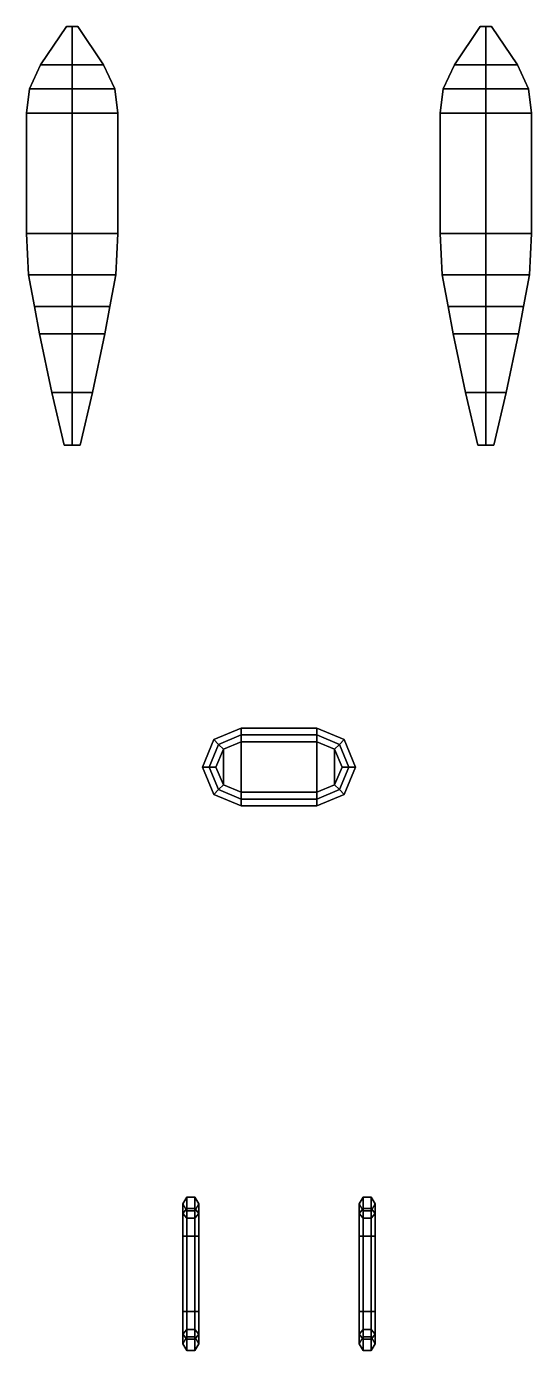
# Model space of a CAD drawing. Extents: x -4.8 to 4.8, y -16.3 to 28.3.
# Drawn here: x -4.81 to 4.81, y -16.28 to 8.93 of the extents above; entities that cross this region are included whole.
import ezdxf

# ---------------------------------------------------------------- set-up
doc = ezdxf.new("R2010")
doc.units = 0
doc.layers.add('BOAT', color=3, linetype='CONTINUOUS')

msp = doc.modelspace()

# ---------------------------------------------------------------- linework, layer by layer
at = {"layer": 'BOAT'}
for points in [[(-4.54, 8.2, 5.3), (-4.05, 8.93, 5.37), (-3.94, 8.93, 5.16), (-3.94, 8.2, 4.15)], [(-3.94, 8.2, 4.15), (-3.94, 8.93, 5.16), (-4.05, 8.93, 5.37), (-4.54, 8.2, 5.3)], [(-3.83, 8.93, 5.37), (-4.05, 8.93, 5.37), (-3.94, 8.93, 5.16)], [(-3.94, 8.93, 5.16), (-3.94, 8.93, 5.16), (-4.05, 8.93, 5.37), (-3.83, 8.93, 5.37)], [(-3.94, 8.2, 4.15), (-3.94, 8.93, 5.16), (-3.83, 8.93, 5.37), (-3.34, 8.2, 5.3)], [(-3.34, 8.2, 5.3), (-3.83, 8.93, 5.37), (-3.94, 8.93, 5.16), (-3.94, 8.2, 4.15)], [(3.94, 8.2, 4.15), (3.94, 8.93, 5.16), (3.83, 8.93, 5.37), (3.34, 8.2, 5.3)], [(3.34, 8.2, 5.3), (3.83, 8.93, 5.37), (3.94, 8.93, 5.16), (3.94, 8.2, 4.15)], [(3.94, 8.93, 5.16), (3.94, 8.93, 5.16), (3.83, 8.93, 5.37), (4.05, 8.93, 5.37)], [(4.05, 8.93, 5.37), (3.83, 8.93, 5.37), (3.94, 8.93, 5.16)], [(4.54, 8.2, 5.3), (4.05, 8.93, 5.37), (3.94, 8.93, 5.16), (3.94, 8.2, 4.15)], [(3.94, 8.2, 4.15), (3.94, 8.93, 5.16), (4.05, 8.93, 5.37), (4.54, 8.2, 5.3)], [(-3.94, 7.74, 4.09), (-3.94, 8.2, 4.15), (-4.54, 8.2, 5.3), (-4.75, 7.74, 5.24)], [(-4.75, 7.74, 5.24), (-4.54, 8.2, 5.3), (-3.94, 8.2, 4.15), (-3.94, 7.74, 4.09)], [(-3.13, 7.74, 5.24), (-3.34, 8.2, 5.3), (-3.94, 8.2, 4.15), (-3.94, 7.74, 4.09)], [(-3.94, 7.74, 4.09), (-3.94, 8.2, 4.15), (-3.34, 8.2, 5.3), (-3.13, 7.74, 5.24)], [(3.13, 7.74, 5.24), (3.34, 8.2, 5.3), (3.94, 8.2, 4.15), (3.94, 7.74, 4.09)], [(3.94, 7.74, 4.09), (3.94, 8.2, 4.15), (3.34, 8.2, 5.3), (3.13, 7.74, 5.24)], [(3.94, 7.74, 4.09), (3.94, 8.2, 4.15), (4.54, 8.2, 5.3), (4.75, 7.74, 5.24)], [(4.75, 7.74, 5.24), (4.54, 8.2, 5.3), (3.94, 8.2, 4.15), (3.94, 7.74, 4.09)], [(-3.94, 7.28, 4.06), (-3.94, 7.74, 4.09), (-4.75, 7.74, 5.24), (-4.81, 7.28, 5.22)], [(-4.81, 7.28, 5.22), (-4.75, 7.74, 5.24), (-3.94, 7.74, 4.09), (-3.94, 7.28, 4.06)], [(-3.07, 7.28, 5.22), (-3.13, 7.74, 5.24), (-3.94, 7.74, 4.09), (-3.94, 7.28, 4.06)], [(-3.94, 7.28, 4.06), (-3.94, 7.74, 4.09), (-3.13, 7.74, 5.24), (-3.07, 7.28, 5.22)], [(3.07, 7.28, 5.22), (3.13, 7.74, 5.24), (3.94, 7.74, 4.09), (3.94, 7.28, 4.06)], [(3.94, 7.28, 4.06), (3.94, 7.74, 4.09), (3.13, 7.74, 5.24), (3.07, 7.28, 5.22)], [(3.94, 7.28, 4.06), (3.94, 7.74, 4.09), (4.75, 7.74, 5.24), (4.81, 7.28, 5.22)], [(4.81, 7.28, 5.22), (4.75, 7.74, 5.24), (3.94, 7.74, 4.09), (3.94, 7.28, 4.06)], [(-4.81, 4.99, 5.14), (-4.81, 7.28, 5.22), (-3.94, 7.28, 4.06), (-3.94, 4.99, 4.13)], [(-3.94, 4.99, 4.13), (-3.94, 7.28, 4.06), (-4.81, 7.28, 5.22), (-4.81, 4.99, 5.14)], [(-3.94, 4.99, 4.13), (-3.94, 7.28, 4.06), (-3.07, 7.28, 5.22), (-3.07, 4.99, 5.14)], [(-3.07, 4.99, 5.14), (-3.07, 7.28, 5.22), (-3.94, 7.28, 4.06), (-3.94, 4.99, 4.13)], [(3.94, 4.99, 4.13), (3.94, 7.28, 4.06), (3.07, 7.28, 5.22), (3.07, 4.99, 5.14)], [(3.07, 4.99, 5.14), (3.07, 7.28, 5.22), (3.94, 7.28, 4.06), (3.94, 4.99, 4.13)], [(4.81, 4.99, 5.14), (4.81, 7.28, 5.22), (3.94, 7.28, 4.06), (3.94, 4.99, 4.13)], [(3.94, 4.99, 4.13), (3.94, 7.28, 4.06), (4.81, 7.28, 5.22), (4.81, 4.99, 5.14)], [(-4.77, 4.2, 5.15), (-4.81, 4.99, 5.14), (-3.94, 4.99, 4.13), (-3.94, 4.2, 4.15)], [(-3.94, 4.2, 4.15), (-3.94, 4.99, 4.13), (-4.81, 4.99, 5.14), (-4.77, 4.2, 5.15)], [(-3.94, 4.2, 4.15), (-3.94, 4.99, 4.13), (-3.07, 4.99, 5.14), (-3.11, 4.2, 5.15)], [(-3.11, 4.2, 5.15), (-3.07, 4.99, 5.14), (-3.94, 4.99, 4.13), (-3.94, 4.2, 4.15)], [(3.94, 4.2, 4.15), (3.94, 4.99, 4.13), (3.07, 4.99, 5.14), (3.11, 4.2, 5.15)], [(3.11, 4.2, 5.15), (3.07, 4.99, 5.14), (3.94, 4.99, 4.13), (3.94, 4.2, 4.15)], [(4.77, 4.2, 5.15), (4.81, 4.99, 5.14), (3.94, 4.99, 4.13), (3.94, 4.2, 4.15)], [(3.94, 4.2, 4.15), (3.94, 4.99, 4.13), (4.81, 4.99, 5.14), (4.77, 4.2, 5.15)], [(-4.66, 3.6, 5.18), (-4.77, 4.2, 5.15), (-3.94, 4.2, 4.15), (-3.94, 3.6, 4.16)], [(-3.94, 3.6, 4.16), (-3.94, 4.2, 4.15), (-4.77, 4.2, 5.15), (-4.66, 3.6, 5.18)], [(-3.94, 3.6, 4.16), (-3.94, 4.2, 4.15), (-3.11, 4.2, 5.15), (-3.22, 3.6, 5.18)], [(-3.22, 3.6, 5.18), (-3.11, 4.2, 5.15), (-3.94, 4.2, 4.15), (-3.94, 3.6, 4.16)], [(3.94, 3.6, 4.16), (3.94, 4.2, 4.15), (3.11, 4.2, 5.15), (3.22, 3.6, 5.18)], [(3.22, 3.6, 5.18), (3.11, 4.2, 5.15), (3.94, 4.2, 4.15), (3.94, 3.6, 4.16)], [(4.66, 3.6, 5.18), (4.77, 4.2, 5.15), (3.94, 4.2, 4.15), (3.94, 3.6, 4.16)], [(3.94, 3.6, 4.16), (3.94, 4.2, 4.15), (4.77, 4.2, 5.15), (4.66, 3.6, 5.18)], [(-4.56, 3.08, 5.21), (-4.66, 3.6, 5.18), (-3.94, 3.6, 4.16), (-3.94, 3.08, 4.31)], [(-3.94, 3.08, 4.31), (-3.94, 3.6, 4.16), (-4.66, 3.6, 5.18), (-4.56, 3.08, 5.21)], [(-3.94, 3.08, 4.31), (-3.94, 3.6, 4.16), (-3.22, 3.6, 5.18), (-3.32, 3.08, 5.21)], [(-3.32, 3.08, 5.21), (-3.22, 3.6, 5.18), (-3.94, 3.6, 4.16), (-3.94, 3.08, 4.31)], [(3.94, 3.08, 4.31), (3.94, 3.6, 4.16), (3.22, 3.6, 5.18), (3.32, 3.08, 5.21)], [(3.32, 3.08, 5.21), (3.22, 3.6, 5.18), (3.94, 3.6, 4.16), (3.94, 3.08, 4.31)], [(4.56, 3.08, 5.21), (4.66, 3.6, 5.18), (3.94, 3.6, 4.16), (3.94, 3.08, 4.31)], [(3.94, 3.08, 4.31), (3.94, 3.6, 4.16), (4.66, 3.6, 5.18), (4.56, 3.08, 5.21)], [(-3.94, 1.96, 4.59), (-3.94, 3.08, 4.31), (-4.56, 3.08, 5.21), (-4.33, 1.96, 5.28)], [(-4.33, 1.96, 5.28), (-4.56, 3.08, 5.21), (-3.94, 3.08, 4.31), (-3.94, 1.96, 4.59)], [(-3.55, 1.96, 5.28), (-3.32, 3.08, 5.21), (-3.94, 3.08, 4.31), (-3.94, 1.96, 4.59)], [(-3.94, 1.96, 4.59), (-3.94, 3.08, 4.31), (-3.32, 3.08, 5.21), (-3.55, 1.96, 5.28)], [(3.55, 1.96, 5.28), (3.32, 3.08, 5.21), (3.94, 3.08, 4.31), (3.94, 1.96, 4.59)], [(3.94, 1.96, 4.59), (3.94, 3.08, 4.31), (3.32, 3.08, 5.21), (3.55, 1.96, 5.28)], [(3.94, 1.96, 4.59), (3.94, 3.08, 4.31), (4.56, 3.08, 5.21), (4.33, 1.96, 5.28)], [(4.33, 1.96, 5.28), (4.56, 3.08, 5.21), (3.94, 3.08, 4.31), (3.94, 1.96, 4.59)], [(-3.94, 0.96, 4.94), (-3.94, 1.96, 4.59), (-4.33, 1.96, 5.28), (-4.09, 0.96, 5.3)], [(-4.09, 0.96, 5.3), (-4.33, 1.96, 5.28), (-3.94, 1.96, 4.59), (-3.94, 0.96, 4.94)], [(-3.79, 0.96, 5.3), (-3.55, 1.96, 5.28), (-3.94, 1.96, 4.59), (-3.94, 0.96, 4.94)], [(-3.94, 0.96, 4.94), (-3.94, 1.96, 4.59), (-3.55, 1.96, 5.28), (-3.79, 0.96, 5.3)], [(3.79, 0.96, 5.3), (3.55, 1.96, 5.28), (3.94, 1.96, 4.59), (3.94, 0.96, 4.94)], [(3.94, 0.96, 4.94), (3.94, 1.96, 4.59), (3.55, 1.96, 5.28), (3.79, 0.96, 5.3)], [(3.94, 0.96, 4.94), (3.94, 1.96, 4.59), (4.33, 1.96, 5.28), (4.09, 0.96, 5.3)], [(4.09, 0.96, 5.3), (4.33, 1.96, 5.28), (3.94, 1.96, 4.59), (3.94, 0.96, 4.94)], [(-3.79, 0.96, 5.3), (-4.09, 0.96, 5.3), (-3.94, 0.96, 4.94)], [(-3.94, 0.96, 4.94), (-3.94, 0.96, 4.94), (-4.09, 0.96, 5.3), (-3.79, 0.96, 5.3)], [(3.94, 0.96, 4.94), (3.94, 0.96, 4.94), (3.79, 0.96, 5.3), (4.09, 0.96, 5.3)], [(4.09, 0.96, 5.3), (3.79, 0.96, 5.3), (3.94, 0.96, 4.94)], [(-0.72, -4.56, 5.76), (-0.72, -4.43, 5.685), (-1.243, -4.647, 5.685), (-1.151, -4.739, 5.76)], [(-0.72, -4.43, 5.535), (-0.72, -4.56, 5.46), (-1.151, -4.739, 5.46), (-1.243, -4.647, 5.535)], [(-0.72, -4.43, 5.685), (-0.72, -4.43, 5.535), (-1.243, -4.647, 5.535), (-1.243, -4.647, 5.685)], [(-0.72, -4.56, 5.46), (-0.72, -4.43, 5.535), (0.72, -4.43, 5.535), (0.72, -4.56, 5.46)], [(-0.72, -4.43, 5.685), (-0.72, -4.56, 5.76), (0.72, -4.56, 5.76), (0.72, -4.43, 5.685)], [(-0.72, -4.43, 5.535), (-0.72, -4.43, 5.685), (0.72, -4.43, 5.685), (0.72, -4.43, 5.535)], [(1.243, -4.647, 5.535), (1.151, -4.739, 5.46), (0.72, -4.56, 5.46), (0.72, -4.43, 5.535)], [(1.151, -4.739, 5.76), (1.243, -4.647, 5.685), (0.72, -4.43, 5.685), (0.72, -4.56, 5.76)], [(1.243, -4.647, 5.685), (1.243, -4.647, 5.535), (0.72, -4.43, 5.535), (0.72, -4.43, 5.685)], [(-1.151, -4.739, 5.76), (-1.243, -4.647, 5.685), (-1.46, -5.17, 5.685), (-1.33, -5.17, 5.76)], [(-1.243, -4.647, 5.685), (-1.243, -4.647, 5.535), (-1.46, -5.17, 5.535), (-1.46, -5.17, 5.685)], [(-1.243, -4.647, 5.535), (-1.151, -4.739, 5.46), (-1.33, -5.17, 5.46), (-1.46, -5.17, 5.535)], [(-1.059, -4.831, 5.685), (-1.151, -4.739, 5.76), (-1.33, -5.17, 5.76), (-1.2, -5.17, 5.685)], [(-1.151, -4.739, 5.46), (-1.059, -4.831, 5.535), (-1.2, -5.17, 5.535), (-1.33, -5.17, 5.46)], [(-0.72, -4.69, 5.685), (-0.72, -4.56, 5.76), (-1.151, -4.739, 5.76), (-1.059, -4.831, 5.685)], [(-0.72, -4.56, 5.46), (-0.72, -4.69, 5.535), (-1.059, -4.831, 5.535), (-1.151, -4.739, 5.46)], [(-1.059, -4.831, 5.535), (-0.72, -4.69, 5.535), (-0.72, -5.65, 5.535), (-1.059, -5.509, 5.535)], [(-1.059, -5.509, 5.535), (-0.72, -5.65, 5.535), (-0.72, -4.69, 5.535), (-1.059, -4.831, 5.535)], [(-0.72, -4.69, 5.535), (-0.72, -4.69, 5.685), (-1.059, -4.831, 5.685), (-1.059, -4.831, 5.535)], [(-0.72, -4.69, 5.535), (-0.72, -4.56, 5.46), (0.72, -4.56, 5.46), (0.72, -4.69, 5.535)], [(-0.72, -4.56, 5.76), (-0.72, -4.69, 5.685), (0.72, -4.69, 5.685), (0.72, -4.56, 5.76)], [(-0.72, -5.65, 5.535), (0.72, -5.65, 5.535), (0.72, -4.69, 5.535), (-0.72, -4.69, 5.535)], [(-0.72, -4.69, 5.535), (0.72, -4.69, 5.535), (0.72, -5.65, 5.535), (-0.72, -5.65, 5.535)], [(-0.72, -4.69, 5.685), (-0.72, -4.69, 5.535), (0.72, -4.69, 5.535), (0.72, -4.69, 5.685)], [(1.151, -4.739, 5.46), (1.059, -4.831, 5.535), (0.72, -4.69, 5.535), (0.72, -4.56, 5.46)], [(1.059, -4.831, 5.685), (1.151, -4.739, 5.76), (0.72, -4.56, 5.76), (0.72, -4.69, 5.685)], [(1.059, -5.509, 5.535), (0.72, -5.65, 5.535), (0.72, -4.69, 5.535), (1.059, -4.831, 5.535)], [(1.059, -4.831, 5.535), (0.72, -4.69, 5.535), (0.72, -5.65, 5.535), (1.059, -5.509, 5.535)], [(1.059, -4.831, 5.535), (1.059, -4.831, 5.685), (0.72, -4.69, 5.685), (0.72, -4.69, 5.535)], [(1.33, -5.17, 5.46), (1.2, -5.17, 5.535), (1.059, -4.831, 5.535), (1.151, -4.739, 5.46)], [(1.2, -5.17, 5.685), (1.33, -5.17, 5.76), (1.151, -4.739, 5.76), (1.059, -4.831, 5.685)], [(1.46, -5.17, 5.535), (1.33, -5.17, 5.46), (1.151, -4.739, 5.46), (1.243, -4.647, 5.535)], [(1.33, -5.17, 5.76), (1.46, -5.17, 5.685), (1.243, -4.647, 5.685), (1.151, -4.739, 5.76)], [(1.46, -5.17, 5.685), (1.46, -5.17, 5.535), (1.243, -4.647, 5.535), (1.243, -4.647, 5.685)], [(-1.2, -5.17, 5.535), (-1.059, -5.509, 5.535), (-1.059, -4.831, 5.535), (-1.2, -5.17, 5.535)], [(-1.2, -5.17, 5.535), (-1.059, -4.831, 5.535), (-1.059, -5.509, 5.535), (-1.2, -5.17, 5.535)], [(-1.059, -4.831, 5.535), (-1.059, -4.831, 5.685), (-1.2, -5.17, 5.685), (-1.2, -5.17, 5.535)], [(1.2, -5.17, 5.535), (1.059, -5.509, 5.535), (1.059, -4.831, 5.535), (1.2, -5.17, 5.535)], [(1.2, -5.17, 5.535), (1.059, -4.831, 5.535), (1.059, -5.509, 5.535), (1.2, -5.17, 5.535)], [(1.2, -5.17, 5.535), (1.2, -5.17, 5.685), (1.059, -4.831, 5.685), (1.059, -4.831, 5.535)], [(-1.33, -5.17, 5.76), (-1.46, -5.17, 5.685), (-1.243, -5.693, 5.685), (-1.151, -5.601, 5.76)], [(-1.46, -5.17, 5.685), (-1.46, -5.17, 5.535), (-1.243, -5.693, 5.535), (-1.243, -5.693, 5.685)], [(-1.46, -5.17, 5.535), (-1.33, -5.17, 5.46), (-1.151, -5.601, 5.46), (-1.243, -5.693, 5.535)], [(-1.2, -5.17, 5.685), (-1.33, -5.17, 5.76), (-1.151, -5.601, 5.76), (-1.059, -5.509, 5.685)], [(-1.33, -5.17, 5.46), (-1.2, -5.17, 5.535), (-1.059, -5.509, 5.535), (-1.151, -5.601, 5.46)], [(-1.2, -5.17, 5.535), (-1.2, -5.17, 5.685), (-1.059, -5.509, 5.685), (-1.059, -5.509, 5.535)], [(1.151, -5.601, 5.46), (1.059, -5.509, 5.535), (1.2, -5.17, 5.535), (1.33, -5.17, 5.46)], [(1.059, -5.509, 5.535), (1.059, -5.509, 5.685), (1.2, -5.17, 5.685), (1.2, -5.17, 5.535)], [(1.059, -5.509, 5.685), (1.151, -5.601, 5.76), (1.33, -5.17, 5.76), (1.2, -5.17, 5.685)], [(1.243, -5.693, 5.535), (1.151, -5.601, 5.46), (1.33, -5.17, 5.46), (1.46, -5.17, 5.535)], [(1.151, -5.601, 5.76), (1.243, -5.693, 5.685), (1.46, -5.17, 5.685), (1.33, -5.17, 5.76)], [(1.243, -5.693, 5.685), (1.243, -5.693, 5.535), (1.46, -5.17, 5.535), (1.46, -5.17, 5.685)], [(-1.059, -5.509, 5.685), (-1.151, -5.601, 5.76), (-0.72, -5.78, 5.76), (-0.72, -5.65, 5.685)], [(-1.151, -5.601, 5.46), (-1.059, -5.509, 5.535), (-0.72, -5.65, 5.535), (-0.72, -5.78, 5.46)], [(-1.059, -5.509, 5.535), (-1.059, -5.509, 5.685), (-0.72, -5.65, 5.685), (-0.72, -5.65, 5.535)], [(0.72, -5.78, 5.46), (0.72, -5.65, 5.535), (1.059, -5.509, 5.535), (1.151, -5.601, 5.46)], [(0.72, -5.65, 5.535), (0.72, -5.65, 5.685), (1.059, -5.509, 5.685), (1.059, -5.509, 5.535)], [(0.72, -5.65, 5.685), (0.72, -5.78, 5.76), (1.151, -5.601, 5.76), (1.059, -5.509, 5.685)], [(-1.151, -5.601, 5.76), (-1.243, -5.693, 5.685), (-0.72, -5.91, 5.685), (-0.72, -5.78, 5.76)], [(-1.243, -5.693, 5.535), (-1.151, -5.601, 5.46), (-0.72, -5.78, 5.46), (-0.72, -5.91, 5.535)], [(-1.243, -5.693, 5.685), (-1.243, -5.693, 5.535), (-0.72, -5.91, 5.535), (-0.72, -5.91, 5.685)], [(-0.72, -5.65, 5.685), (-0.72, -5.78, 5.76), (0.72, -5.78, 5.76), (0.72, -5.65, 5.685)], [(-0.72, -5.65, 5.535), (-0.72, -5.65, 5.685), (0.72, -5.65, 5.685), (0.72, -5.65, 5.535)], [(-0.72, -5.78, 5.46), (-0.72, -5.65, 5.535), (0.72, -5.65, 5.535), (0.72, -5.78, 5.46)], [(-0.72, -5.78, 5.76), (-0.72, -5.91, 5.685), (0.72, -5.91, 5.685), (0.72, -5.78, 5.76)], [(-0.72, -5.91, 5.535), (-0.72, -5.78, 5.46), (0.72, -5.78, 5.46), (0.72, -5.91, 5.535)], [(0.72, -5.91, 5.535), (0.72, -5.78, 5.46), (1.151, -5.601, 5.46), (1.243, -5.693, 5.535)], [(0.72, -5.78, 5.76), (0.72, -5.91, 5.685), (1.243, -5.693, 5.685), (1.151, -5.601, 5.76)], [(0.72, -5.91, 5.685), (0.72, -5.91, 5.535), (1.243, -5.693, 5.535), (1.243, -5.693, 5.685)], [(-0.72, -5.91, 5.685), (-0.72, -5.91, 5.535), (0.72, -5.91, 5.535), (0.72, -5.91, 5.685)], [(-1.83, -13.669, 4.781), (-1.755, -13.577, 4.873), (-1.755, -13.36, 4.35), (-1.83, -13.49, 4.35)], [(-1.83, -13.49, 4.35), (-1.755, -13.36, 4.35), (-1.755, -13.577, 3.827), (-1.83, -13.669, 3.919)], [(-1.755, -13.577, 4.873), (-1.605, -13.577, 4.873), (-1.605, -13.36, 4.35), (-1.755, -13.36, 4.35)], [(-1.755, -13.36, 4.35), (-1.605, -13.36, 4.35), (-1.605, -13.577, 3.827), (-1.755, -13.577, 3.827)], [(-1.605, -13.577, 4.873), (-1.53, -13.669, 4.781), (-1.53, -13.49, 4.35), (-1.605, -13.36, 4.35)], [(-1.605, -13.36, 4.35), (-1.53, -13.49, 4.35), (-1.53, -13.669, 3.919), (-1.605, -13.577, 3.827)], [(1.605, -13.577, 3.827), (1.53, -13.669, 3.919), (1.53, -13.49, 4.35), (1.605, -13.36, 4.35)], [(1.605, -13.36, 4.35), (1.53, -13.49, 4.35), (1.53, -13.669, 4.781), (1.605, -13.577, 4.873)], [(1.755, -13.577, 3.827), (1.605, -13.577, 3.827), (1.605, -13.36, 4.35), (1.755, -13.36, 4.35)], [(1.755, -13.36, 4.35), (1.605, -13.36, 4.35), (1.605, -13.577, 4.873), (1.755, -13.577, 4.873)], [(1.83, -13.669, 3.919), (1.755, -13.577, 3.827), (1.755, -13.36, 4.35), (1.83, -13.49, 4.35)], [(1.83, -13.49, 4.35), (1.755, -13.36, 4.35), (1.755, -13.577, 4.873), (1.83, -13.669, 4.781)], [(-1.755, -13.761, 4.689), (-1.83, -13.669, 4.781), (-1.83, -13.49, 4.35), (-1.755, -13.62, 4.35)], [(-1.755, -13.62, 4.35), (-1.83, -13.49, 4.35), (-1.83, -13.669, 3.919), (-1.755, -13.761, 4.011)], [(-1.83, -13.669, 3.919), (-1.755, -13.577, 3.827), (-1.755, -14.1, 3.61), (-1.83, -14.1, 3.74)], [(-1.83, -14.1, 4.96), (-1.755, -14.1, 5.09), (-1.755, -13.577, 4.873), (-1.83, -13.669, 4.781)], [(-1.755, -13.577, 3.827), (-1.605, -13.577, 3.827), (-1.605, -14.1, 3.61), (-1.755, -14.1, 3.61)], [(-1.755, -14.1, 5.09), (-1.605, -14.1, 5.09), (-1.605, -13.577, 4.873), (-1.755, -13.577, 4.873)], [(-1.53, -13.669, 4.781), (-1.605, -13.761, 4.689), (-1.605, -13.62, 4.35), (-1.53, -13.49, 4.35)], [(-1.53, -13.49, 4.35), (-1.605, -13.62, 4.35), (-1.605, -13.761, 4.011), (-1.53, -13.669, 3.919)], [(-1.605, -13.577, 3.827), (-1.53, -13.669, 3.919), (-1.53, -14.1, 3.74), (-1.605, -14.1, 3.61)], [(-1.605, -14.1, 5.09), (-1.53, -14.1, 4.96), (-1.53, -13.669, 4.781), (-1.605, -13.577, 4.873)], [(1.53, -13.669, 3.919), (1.605, -13.761, 4.011), (1.605, -13.62, 4.35), (1.53, -13.49, 4.35)], [(1.53, -13.49, 4.35), (1.605, -13.62, 4.35), (1.605, -13.761, 4.689), (1.53, -13.669, 4.781)], [(1.605, -13.577, 4.873), (1.53, -13.669, 4.781), (1.53, -14.1, 4.96), (1.605, -14.1, 5.09)], [(1.605, -14.1, 3.61), (1.53, -14.1, 3.74), (1.53, -13.669, 3.919), (1.605, -13.577, 3.827)], [(1.755, -13.577, 4.873), (1.605, -13.577, 4.873), (1.605, -14.1, 5.09), (1.755, -14.1, 5.09)], [(1.755, -14.1, 3.61), (1.605, -14.1, 3.61), (1.605, -13.577, 3.827), (1.755, -13.577, 3.827)], [(1.755, -13.761, 4.011), (1.83, -13.669, 3.919), (1.83, -13.49, 4.35), (1.755, -13.62, 4.35)], [(1.755, -13.62, 4.35), (1.83, -13.49, 4.35), (1.83, -13.669, 4.781), (1.755, -13.761, 4.689)], [(1.83, -13.669, 4.781), (1.755, -13.577, 4.873), (1.755, -14.1, 5.09), (1.83, -14.1, 4.96)], [(1.83, -14.1, 3.74), (1.755, -14.1, 3.61), (1.755, -13.577, 3.827), (1.83, -13.669, 3.919)], [(-1.755, -13.761, 4.011), (-1.83, -13.669, 3.919), (-1.83, -14.1, 3.74), (-1.755, -14.1, 3.87)], [(-1.755, -14.1, 4.83), (-1.83, -14.1, 4.96), (-1.83, -13.669, 4.781), (-1.755, -13.761, 4.689)], [(-1.605, -13.761, 4.689), (-1.755, -13.761, 4.689), (-1.755, -13.62, 4.35), (-1.605, -13.62, 4.35)], [(-1.605, -13.62, 4.35), (-1.755, -13.62, 4.35), (-1.755, -13.761, 4.011), (-1.605, -13.761, 4.011)], [(-1.605, -13.761, 4.011), (-1.755, -13.761, 4.011), (-1.755, -14.1, 3.87), (-1.605, -14.1, 3.87)], [(-1.605, -14.1, 4.83), (-1.755, -14.1, 4.83), (-1.755, -13.761, 4.689), (-1.605, -13.761, 4.689)], [(-1.605, -13.62, 4.35), (-1.605, -13.761, 4.011), (-1.605, -13.761, 4.689), (-1.605, -13.62, 4.35)], [(-1.605, -13.62, 4.35), (-1.605, -13.761, 4.689), (-1.605, -13.761, 4.011), (-1.605, -13.62, 4.35)], [(-1.53, -13.669, 3.919), (-1.605, -13.761, 4.011), (-1.605, -14.1, 3.87), (-1.53, -14.1, 3.74)], [(-1.53, -14.1, 4.96), (-1.605, -14.1, 4.83), (-1.605, -13.761, 4.689), (-1.53, -13.669, 4.781)], [(-1.605, -13.761, 4.011), (-1.605, -14.1, 3.87), (-1.605, -14.1, 4.83), (-1.605, -13.761, 4.689)], [(-1.605, -13.761, 4.689), (-1.605, -14.1, 4.83), (-1.605, -14.1, 3.87), (-1.605, -13.761, 4.011)], [(1.53, -13.669, 4.781), (1.605, -13.761, 4.689), (1.605, -14.1, 4.83), (1.53, -14.1, 4.96)], [(1.53, -14.1, 3.74), (1.605, -14.1, 3.87), (1.605, -13.761, 4.011), (1.53, -13.669, 3.919)], [(1.605, -13.761, 4.011), (1.755, -13.761, 4.011), (1.755, -13.62, 4.35), (1.605, -13.62, 4.35)], [(1.605, -13.62, 4.35), (1.605, -13.761, 4.011), (1.605, -13.761, 4.689), (1.605, -13.62, 4.35)], [(1.605, -13.62, 4.35), (1.605, -13.761, 4.689), (1.605, -13.761, 4.011), (1.605, -13.62, 4.35)], [(1.605, -13.62, 4.35), (1.755, -13.62, 4.35), (1.755, -13.761, 4.689), (1.605, -13.761, 4.689)], [(1.605, -13.761, 4.689), (1.755, -13.761, 4.689), (1.755, -14.1, 4.83), (1.605, -14.1, 4.83)], [(1.605, -14.1, 3.87), (1.755, -14.1, 3.87), (1.755, -13.761, 4.011), (1.605, -13.761, 4.011)], [(1.605, -13.761, 4.689), (1.605, -14.1, 4.83), (1.605, -14.1, 3.87), (1.605, -13.761, 4.011)], [(1.605, -13.761, 4.011), (1.605, -14.1, 3.87), (1.605, -14.1, 4.83), (1.605, -13.761, 4.689)], [(1.755, -13.761, 4.689), (1.83, -13.669, 4.781), (1.83, -14.1, 4.96), (1.755, -14.1, 4.83)], [(1.755, -14.1, 3.87), (1.83, -14.1, 3.74), (1.83, -13.669, 3.919), (1.755, -13.761, 4.011)], [(-1.83, -15.54, 4.96), (-1.755, -15.54, 5.09), (-1.755, -14.1, 5.09), (-1.83, -14.1, 4.96)], [(-1.83, -15.54, 3.74), (-1.755, -15.54, 3.87), (-1.755, -14.1, 3.87), (-1.83, -14.1, 3.74)], [(-1.755, -15.54, 3.61), (-1.83, -15.54, 3.74), (-1.83, -14.1, 3.74), (-1.755, -14.1, 3.61)], [(-1.755, -15.54, 4.83), (-1.83, -15.54, 4.96), (-1.83, -14.1, 4.96), (-1.755, -14.1, 4.83)], [(-1.755, -15.54, 3.87), (-1.605, -15.54, 3.87), (-1.605, -14.1, 3.87), (-1.755, -14.1, 3.87)], [(-1.605, -15.54, 3.61), (-1.755, -15.54, 3.61), (-1.755, -14.1, 3.61), (-1.605, -14.1, 3.61)], [(-1.605, -15.54, 4.83), (-1.755, -15.54, 4.83), (-1.755, -14.1, 4.83), (-1.605, -14.1, 4.83)], [(-1.755, -15.54, 5.09), (-1.605, -15.54, 5.09), (-1.605, -14.1, 5.09), (-1.755, -14.1, 5.09)], [(-1.605, -15.54, 5.09), (-1.53, -15.54, 4.96), (-1.53, -14.1, 4.96), (-1.605, -14.1, 5.09)], [(-1.605, -15.54, 3.87), (-1.605, -14.1, 3.87), (-1.605, -14.1, 4.83), (-1.605, -15.54, 4.83)], [(-1.605, -15.54, 4.83), (-1.605, -14.1, 4.83), (-1.605, -14.1, 3.87), (-1.605, -15.54, 3.87)], [(-1.605, -15.54, 3.87), (-1.53, -15.54, 3.74), (-1.53, -14.1, 3.74), (-1.605, -14.1, 3.87)], [(-1.53, -15.54, 3.74), (-1.605, -15.54, 3.61), (-1.605, -14.1, 3.61), (-1.53, -14.1, 3.74)], [(-1.53, -15.54, 4.96), (-1.605, -15.54, 4.83), (-1.605, -14.1, 4.83), (-1.53, -14.1, 4.96)], [(1.605, -14.1, 5.09), (1.53, -14.1, 4.96), (1.53, -15.54, 4.96), (1.605, -15.54, 5.09)], [(1.605, -14.1, 3.87), (1.53, -14.1, 3.74), (1.53, -15.54, 3.74), (1.605, -15.54, 3.87)], [(1.53, -14.1, 3.74), (1.605, -14.1, 3.61), (1.605, -15.54, 3.61), (1.53, -15.54, 3.74)], [(1.53, -14.1, 4.96), (1.605, -14.1, 4.83), (1.605, -15.54, 4.83), (1.53, -15.54, 4.96)], [(1.605, -14.1, 3.87), (1.605, -15.54, 3.87), (1.605, -15.54, 4.83), (1.605, -14.1, 4.83)], [(1.605, -14.1, 4.83), (1.605, -15.54, 4.83), (1.605, -15.54, 3.87), (1.605, -14.1, 3.87)], [(1.755, -14.1, 3.87), (1.605, -14.1, 3.87), (1.605, -15.54, 3.87), (1.755, -15.54, 3.87)], [(1.605, -14.1, 3.61), (1.755, -14.1, 3.61), (1.755, -15.54, 3.61), (1.605, -15.54, 3.61)], [(1.605, -14.1, 4.83), (1.755, -14.1, 4.83), (1.755, -15.54, 4.83), (1.605, -15.54, 4.83)], [(1.755, -14.1, 5.09), (1.605, -14.1, 5.09), (1.605, -15.54, 5.09), (1.755, -15.54, 5.09)], [(1.83, -14.1, 4.96), (1.755, -14.1, 5.09), (1.755, -15.54, 5.09), (1.83, -15.54, 4.96)], [(1.83, -14.1, 3.74), (1.755, -14.1, 3.87), (1.755, -15.54, 3.87), (1.83, -15.54, 3.74)], [(1.755, -14.1, 3.61), (1.83, -14.1, 3.74), (1.83, -15.54, 3.74), (1.755, -15.54, 3.61)], [(1.755, -14.1, 4.83), (1.83, -14.1, 4.96), (1.83, -15.54, 4.96), (1.755, -15.54, 4.83)], [(-1.755, -15.54, 3.87), (-1.83, -15.54, 3.74), (-1.83, -15.971, 3.919), (-1.755, -15.879, 4.011)], [(-1.83, -15.54, 3.74), (-1.755, -15.54, 3.61), (-1.755, -16.063, 3.827), (-1.83, -15.971, 3.919)], [(-1.83, -15.971, 4.781), (-1.755, -16.063, 4.873), (-1.755, -15.54, 5.09), (-1.83, -15.54, 4.96)], [(-1.755, -15.879, 4.689), (-1.83, -15.971, 4.781), (-1.83, -15.54, 4.96), (-1.755, -15.54, 4.83)], [(-1.605, -15.54, 3.87), (-1.755, -15.54, 3.87), (-1.755, -15.879, 4.011), (-1.605, -15.879, 4.011)], [(-1.755, -15.54, 3.61), (-1.605, -15.54, 3.61), (-1.605, -16.063, 3.827), (-1.755, -16.063, 3.827)], [(-1.755, -16.063, 4.873), (-1.605, -16.063, 4.873), (-1.605, -15.54, 5.09), (-1.755, -15.54, 5.09)], [(-1.605, -15.879, 4.689), (-1.755, -15.879, 4.689), (-1.755, -15.54, 4.83), (-1.605, -15.54, 4.83)], [(-1.605, -15.879, 4.689), (-1.605, -15.54, 4.83), (-1.605, -15.54, 3.87), (-1.605, -15.879, 4.011)], [(-1.605, -15.879, 4.011), (-1.605, -15.54, 3.87), (-1.605, -15.54, 4.83), (-1.605, -15.879, 4.689)], [(-1.53, -15.54, 3.74), (-1.605, -15.54, 3.87), (-1.605, -15.879, 4.011), (-1.53, -15.971, 3.919)], [(-1.605, -15.54, 3.61), (-1.53, -15.54, 3.74), (-1.53, -15.971, 3.919), (-1.605, -16.063, 3.827)], [(-1.605, -16.063, 4.873), (-1.53, -15.971, 4.781), (-1.53, -15.54, 4.96), (-1.605, -15.54, 5.09)], [(-1.53, -15.971, 4.781), (-1.605, -15.879, 4.689), (-1.605, -15.54, 4.83), (-1.53, -15.54, 4.96)], [(1.605, -15.54, 5.09), (1.53, -15.54, 4.96), (1.53, -15.971, 4.781), (1.605, -16.063, 4.873)], [(1.53, -15.971, 3.919), (1.605, -15.879, 4.011), (1.605, -15.54, 3.87), (1.53, -15.54, 3.74)], [(1.605, -16.063, 3.827), (1.53, -15.971, 3.919), (1.53, -15.54, 3.74), (1.605, -15.54, 3.61)], [(1.53, -15.54, 4.96), (1.605, -15.54, 4.83), (1.605, -15.879, 4.689), (1.53, -15.971, 4.781)], [(1.755, -15.54, 5.09), (1.605, -15.54, 5.09), (1.605, -16.063, 4.873), (1.755, -16.063, 4.873)], [(1.605, -15.879, 4.011), (1.605, -15.54, 3.87), (1.605, -15.54, 4.83), (1.605, -15.879, 4.689)], [(1.605, -15.879, 4.689), (1.605, -15.54, 4.83), (1.605, -15.54, 3.87), (1.605, -15.879, 4.011)], [(1.605, -15.879, 4.011), (1.755, -15.879, 4.011), (1.755, -15.54, 3.87), (1.605, -15.54, 3.87)], [(1.755, -16.063, 3.827), (1.605, -16.063, 3.827), (1.605, -15.54, 3.61), (1.755, -15.54, 3.61)], [(1.605, -15.54, 4.83), (1.755, -15.54, 4.83), (1.755, -15.879, 4.689), (1.605, -15.879, 4.689)], [(1.83, -15.54, 4.96), (1.755, -15.54, 5.09), (1.755, -16.063, 4.873), (1.83, -15.971, 4.781)], [(1.755, -15.879, 4.011), (1.83, -15.971, 3.919), (1.83, -15.54, 3.74), (1.755, -15.54, 3.87)], [(1.83, -15.971, 3.919), (1.755, -16.063, 3.827), (1.755, -15.54, 3.61), (1.83, -15.54, 3.74)], [(1.755, -15.54, 4.83), (1.83, -15.54, 4.96), (1.83, -15.971, 4.781), (1.755, -15.879, 4.689)], [(-1.755, -16.02, 4.35), (-1.83, -16.15, 4.35), (-1.83, -15.971, 4.781), (-1.755, -15.879, 4.689)], [(-1.755, -15.879, 4.011), (-1.83, -15.971, 3.919), (-1.83, -16.15, 4.35), (-1.755, -16.02, 4.35)], [(-1.605, -16.02, 4.35), (-1.755, -16.02, 4.35), (-1.755, -15.879, 4.689), (-1.605, -15.879, 4.689)], [(-1.605, -15.879, 4.011), (-1.755, -15.879, 4.011), (-1.755, -16.02, 4.35), (-1.605, -16.02, 4.35)], [(-1.605, -16.02, 4.35), (-1.605, -15.879, 4.011), (-1.605, -15.879, 4.689), (-1.605, -16.02, 4.35)], [(-1.605, -16.02, 4.35), (-1.605, -15.879, 4.689), (-1.605, -15.879, 4.011), (-1.605, -16.02, 4.35)], [(-1.53, -16.15, 4.35), (-1.605, -16.02, 4.35), (-1.605, -15.879, 4.689), (-1.53, -15.971, 4.781)], [(-1.53, -15.971, 3.919), (-1.605, -15.879, 4.011), (-1.605, -16.02, 4.35), (-1.53, -16.15, 4.35)], [(1.53, -16.15, 4.35), (1.605, -16.02, 4.35), (1.605, -15.879, 4.011), (1.53, -15.971, 3.919)], [(1.53, -15.971, 4.781), (1.605, -15.879, 4.689), (1.605, -16.02, 4.35), (1.53, -16.15, 4.35)], [(1.605, -16.02, 4.35), (1.755, -16.02, 4.35), (1.755, -15.879, 4.011), (1.605, -15.879, 4.011)], [(1.605, -16.02, 4.35), (1.605, -15.879, 4.011), (1.605, -15.879, 4.689), (1.605, -16.02, 4.35)], [(1.605, -16.02, 4.35), (1.605, -15.879, 4.689), (1.605, -15.879, 4.011), (1.605, -16.02, 4.35)], [(1.605, -15.879, 4.689), (1.755, -15.879, 4.689), (1.755, -16.02, 4.35), (1.605, -16.02, 4.35)], [(1.755, -16.02, 4.35), (1.83, -16.15, 4.35), (1.83, -15.971, 3.919), (1.755, -15.879, 4.011)], [(1.755, -15.879, 4.689), (1.83, -15.971, 4.781), (1.83, -16.15, 4.35), (1.755, -16.02, 4.35)], [(-1.83, -16.15, 4.35), (-1.755, -16.28, 4.35), (-1.755, -16.063, 4.873), (-1.83, -15.971, 4.781)], [(-1.83, -15.971, 3.919), (-1.755, -16.063, 3.827), (-1.755, -16.28, 4.35), (-1.83, -16.15, 4.35)], [(-1.755, -16.28, 4.35), (-1.605, -16.28, 4.35), (-1.605, -16.063, 4.873), (-1.755, -16.063, 4.873)], [(-1.755, -16.063, 3.827), (-1.605, -16.063, 3.827), (-1.605, -16.28, 4.35), (-1.755, -16.28, 4.35)], [(-1.605, -16.28, 4.35), (-1.53, -16.15, 4.35), (-1.53, -15.971, 4.781), (-1.605, -16.063, 4.873)], [(-1.605, -16.063, 3.827), (-1.53, -15.971, 3.919), (-1.53, -16.15, 4.35), (-1.605, -16.28, 4.35)], [(1.605, -16.28, 4.35), (1.53, -16.15, 4.35), (1.53, -15.971, 3.919), (1.605, -16.063, 3.827)], [(1.605, -16.063, 4.873), (1.53, -15.971, 4.781), (1.53, -16.15, 4.35), (1.605, -16.28, 4.35)], [(1.755, -16.28, 4.35), (1.605, -16.28, 4.35), (1.605, -16.063, 3.827), (1.755, -16.063, 3.827)], [(1.755, -16.063, 4.873), (1.605, -16.063, 4.873), (1.605, -16.28, 4.35), (1.755, -16.28, 4.35)], [(1.83, -16.15, 4.35), (1.755, -16.28, 4.35), (1.755, -16.063, 3.827), (1.83, -15.971, 3.919)], [(1.83, -15.971, 4.781), (1.755, -16.063, 4.873), (1.755, -16.28, 4.35), (1.83, -16.15, 4.35)]]:
    msp.add_3dface(points, dxfattribs=at)

doc.saveas('drawing.dxf')
